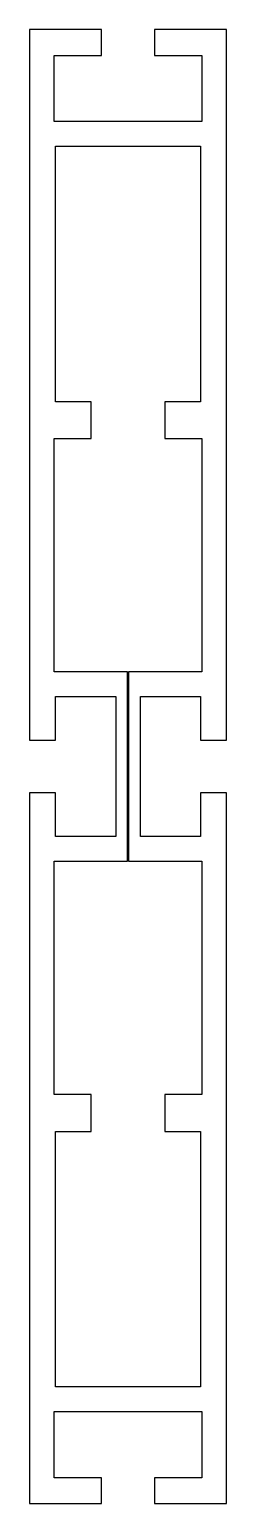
# Model space of a CAD drawing. Header units: millimetres. Extents: x -8 to 8, y -59 to 61.
import ezdxf

# ---------------------------------------------------------------- set-up
doc = ezdxf.new("R2010")
doc.units = ezdxf.units.MM
doc.header["$LTSCALE"] = 0.0125
doc.layers.add('Profil', color=7, linetype='Continuous')

msp = doc.modelspace()

# ---------------------------------------------------------------- linework, layer by layer
at = {"layer": 'Profil'}
for points in [[(-8.43, -1.45), (-8.43, -59.3), (-2.58, -59.3), (-2.58, -57.2), (-6.43, -57.2), (-6.43, -51.8), (5.57, -51.8), (5.57, -57.2), (1.72, -57.2), (1.72, -59.3), (7.57, -59.3), (7.57, -1.45), (5.47, -1.45), (5.47, -5), (0.57, -5), (0.57, 0.7), (0.57, 6.4), (5.47, 6.4), (5.47, 2.85), (7.57, 2.85), (7.57, 60.7), (1.72, 60.7), (1.72, 58.6), (5.57, 58.6), (5.57, 53.2), (-6.43, 53.2), (-6.43, 58.6), (-2.58, 58.6), (-2.58, 60.7), (-8.43, 60.7), (-8.43, 2.85), (-6.33, 2.85), (-6.33, 6.4), (-1.43, 6.4), (-1.43, 0.7), (-1.43, -5), (-6.33, -5), (-6.33, -1.45)], [(-0.48, -7), (-0.48, 8.4), (-6.43, 8.4), (-6.43, 27.4), (-3.43, 27.4), (-3.43, 30.4), (-6.33, 30.4), (-6.33, 51.2), (5.47, 51.2), (5.47, 30.4), (2.57, 30.4), (2.57, 27.4), (5.57, 27.4), (5.57, 8.4), (-0.38, 8.4), (-0.38, -7), (5.57, -7), (5.57, -26), (2.57, -26), (2.57, -29), (5.47, -29), (5.47, -49.8), (-6.33, -49.8), (-6.33, -29), (-3.43, -29), (-3.43, -26), (-6.43, -26), (-6.43, -7)]]:
    msp.add_lwpolyline(points, close=True, dxfattribs=at)

doc.saveas('drawing.dxf')
